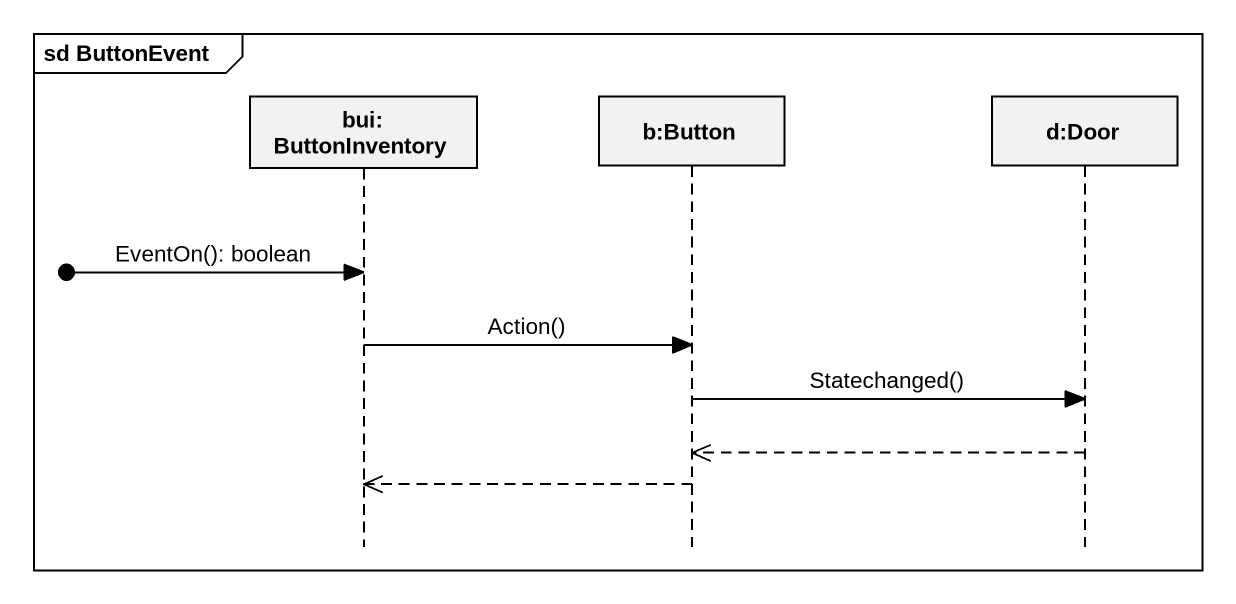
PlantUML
@startuml
mainframe sd ButtonEvent
hide footbox
participant "bui: ButtonInventory" as bui_ButtonInventory
participant "b:Button" as b_Button
participant "d:Door" as d_Door

[o-> bui_ButtonInventory : EventOn(): boolean
bui_ButtonInventory -> b_Button : Action()
b_Button -> d_Door : Statechanged()
d_Door -->> b_Button
b_Button -->> bui_ButtonInventory
@enduml
